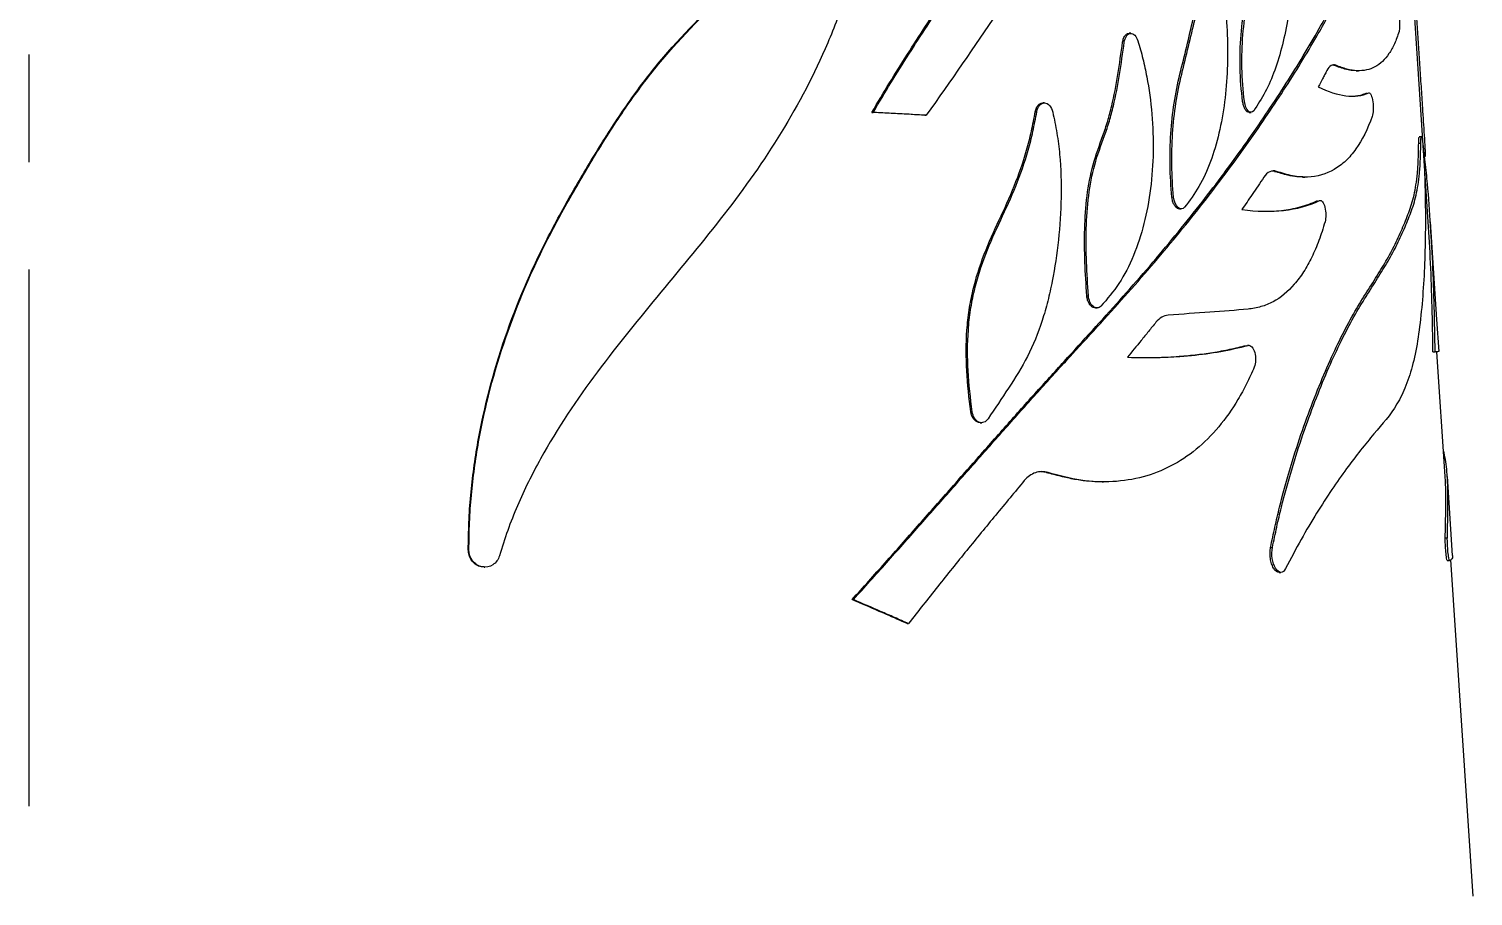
# Model space of a CAD drawing. Header units: millimetres. Extents: x 10 to 459, y 8 to 584.
# Drawn here: x 187.47 to 221.63, y 333.46 to 353.97 of the extents above; entities that cross this region are included whole.
import ezdxf

# ---------------------------------------------------------------- set-up
doc = ezdxf.new("R2010")
doc.units = ezdxf.units.MM
doc.linetypes.add('CENTERX2', pattern=[20.32, 12.7, -2.54, 2.54, -2.54])
doc.layers.add('CENTERLINE', color=4, linetype='CENTERX2')
doc.layers.add('OUTLINE', color=7, linetype='Continuous', lineweight=25)

msp = doc.modelspace()

# ---------------------------------------------------------------- linework, layer by layer
at = {"layer": 'CENTERLINE'}
msp.add_line((187.468, 571.805), (187.468, 308.942), dxfattribs=at)
at = {"layer": 'OUTLINE'}
for p, q in [((220.569, 349.412), (220.119, 356.179)), ((213.534, 353.869), (213.493, 353.869)), ((218.333, 353.113), (218.305, 353.118)), ((218.333, 353.113), (218.381, 353.113)), ((218.867, 352.983), (218.915, 352.983)), ((211.488, 352.223), (211.451, 352.223)), ((207.409, 351.999), (207.44, 351.999)), ((208.663, 351.931), (208.695, 351.931)), ((211.274, 352.015), (211.31, 352.015)), ((216.331, 352), (216.376, 352)), ((220.342, 351.27), (220.392, 351.27)), ((220.406, 351.417), (220.355, 351.417)), ((220.449, 351.146), (220.499, 351.146)), ((220.466, 350.96), (220.506, 350.96)), ((216.932, 350.603), (216.874, 350.611)), ((216.932, 350.603), (216.977, 350.603)), ((217.603, 350.468), (217.649, 350.468)), ((214.685, 349.715), (214.726, 349.715)), ((220.773, 347.101), (220.619, 349.412)), ((212.492, 347.663), (212.53, 347.663)), ((212.695, 347.374), (212.734, 347.374)), ((220.767, 347.101), (220.816, 346.341)), ((216.336, 346.488), (216.292, 346.488)), ((220.68, 346.333), (220.73, 346.333)), ((220.969, 343.386), (220.773, 346.336)), ((209.747, 344.919), (209.781, 344.919)), ((209.972, 344.658), (210.006, 344.658)), ((211.538, 343.478), (211.405, 343.499)), ((211.538, 343.478), (211.574, 343.478)), ((221.144, 341.519), (221.02, 343.386)), ((212.854, 343.259), (212.868, 343.259)), ((212.889, 343.259), (212.895, 343.259)), ((197.861, 341.65), (197.876, 341.65)), ((216.839, 341.709), (216.883, 341.709)), ((220.97, 341.933), (221.02, 341.933)), ((221.019, 341.402), (221.069, 341.402)), ((221.63, 333.46), (221.101, 341.414)), ((198.239, 341.242), (198.255, 341.242)), ((217.039, 341.118), (217.083, 341.118)), ((206.942, 340.474), (206.97, 340.474)), ((208.244, 339.905), (208.275, 339.905))]:
    msp.add_line(p, q, dxfattribs=at)
for points, knots in [([(207.409, 351.999), (207.548, 352.232), (207.686, 352.465), (207.965, 352.924), (208.107, 353.15), (208.534, 353.821), (208.822, 354.258), (209.693, 355.541), (210.28, 356.36), (211.438, 357.952), (212.008, 358.723), (212.821, 359.863), (213.085, 360.24), (213.597, 360.996), (213.845, 361.374), (214.563, 362.509), (215.011, 363.266), (215.846, 364.737), (216.232, 365.454), (217.29, 367.556), (217.858, 368.895), (218.261, 370.169)], [0, 0, 0, 0, 0.03125, 0.03125, 0.0625, 0.0625, 0.125, 0.125, 0.25, 0.25, 0.375, 0.375, 0.4375, 0.4375, 0.5, 0.5, 0.625, 0.625, 0.75, 0.75, 1, 1, 1, 1]), ([(207.44, 351.999), (207.579, 352.232), (207.717, 352.466), (207.997, 352.925), (208.139, 353.151), (208.567, 353.822), (208.856, 354.259), (209.728, 355.542), (210.316, 356.362), (211.477, 357.954), (212.048, 358.726), (212.862, 359.865), (213.127, 360.243), (213.64, 360.999), (213.888, 361.377), (214.607, 362.512), (215.056, 363.269), (215.892, 364.741), (216.279, 365.458), (217.338, 367.56), (217.907, 368.899), (218.311, 370.173)], [0, 0, 0, 0, 0.03125, 0.03125, 0.0625, 0.0625, 0.125, 0.125, 0.25, 0.25, 0.375, 0.375, 0.4375, 0.4375, 0.5, 0.5, 0.625, 0.625, 0.75, 0.75, 1, 1, 1, 1]), ([(206.942, 340.474), (207.203, 340.765), (207.727, 341.346), (208.492, 342.211), (209.246, 343.067), (209.989, 343.912), (210.722, 344.74), (211.433, 345.536), (212.124, 346.294), (212.791, 347.023), (213.438, 347.74), (214.06, 348.455), (214.655, 349.168), (215.213, 349.866), (215.734, 350.549), (216.219, 351.214), (216.679, 351.875), (217.112, 352.529), (217.518, 353.175), (217.863, 353.757), (218.155, 354.275), (218.4, 354.731), (218.629, 355.179), (218.841, 355.614), (219.037, 356.033), (219.216, 356.431), (219.379, 356.797), (219.5, 357.082), (219.586, 357.305), (219.644, 357.477), (219.695, 357.655), (219.739, 357.848), (219.774, 358.075), (219.799, 358.338), (219.815, 358.637), (219.822, 358.912), (219.827, 359.145), (219.831, 359.328), (219.837, 359.485), (219.844, 359.595), (219.85, 359.667), (219.855, 359.713), (219.861, 359.742), (219.865, 359.755), (219.867, 359.753), (219.868, 359.752)], [0, 0, 0, 0, 0.03672, 0.073444, 0.110163, 0.147103, 0.18405, 0.220987, 0.25646, 0.291942, 0.327418, 0.363134, 0.398855, 0.434571, 0.468537, 0.502509, 0.536476, 0.570672, 0.604875, 0.63907, 0.664529, 0.689987, 0.715503, 0.741019, 0.766487, 0.791953, 0.817551, 0.843152, 0.855878, 0.868603, 0.881339, 0.894071, 0.906999, 0.919923, 0.93266, 0.94544, 0.953294, 0.96114, 0.969236, 0.977328, 0.982578, 0.987829, 0.993236, 0.998643, 1, 1, 1, 1]), ([(206.97, 340.474), (207.232, 340.764), (207.756, 341.345), (208.522, 342.209), (209.277, 343.065), (210.02, 343.909), (210.753, 344.736), (211.465, 345.532), (212.157, 346.29), (212.824, 347.018), (213.472, 347.735), (214.095, 348.449), (214.691, 349.162), (215.25, 349.86), (215.772, 350.542), (216.258, 351.208), (216.719, 351.869), (217.153, 352.523), (217.56, 353.169), (217.906, 353.751), (218.198, 354.269), (218.444, 354.725), (218.674, 355.173), (218.887, 355.608), (219.083, 356.027), (219.262, 356.425), (219.426, 356.792), (219.547, 357.077), (219.633, 357.3), (219.691, 357.472), (219.743, 357.649), (219.788, 357.842), (219.823, 358.067), (219.849, 358.329), (219.864, 358.627), (219.872, 358.904), (219.877, 359.14), (219.881, 359.328), (219.887, 359.489), (219.894, 359.6), (219.9, 359.671), (219.906, 359.716), (219.911, 359.744), (219.917, 359.757), (219.923, 359.75), (219.93, 359.72), (219.935, 359.675), (219.939, 359.633), (219.94, 359.617), (219.94, 359.615)], [0, 0, 0, 0, 0.035755, 0.071515, 0.107269, 0.143238, 0.179214, 0.21518, 0.249738, 0.284306, 0.318867, 0.353661, 0.388462, 0.423256, 0.456362, 0.489474, 0.52258, 0.55591, 0.589247, 0.622577, 0.64739, 0.672204, 0.697074, 0.721944, 0.746766, 0.771587, 0.796536, 0.821489, 0.833892, 0.846296, 0.858709, 0.871117, 0.883713, 0.896304, 0.908719, 0.921178, 0.929027, 0.936868, 0.944966, 0.953062, 0.958197, 0.963334, 0.968624, 0.973914, 0.980087, 0.986261, 0.992554, 0.998849, 1, 1, 1, 1]), ([(197.861, 341.65), (197.864, 341.867), (197.868, 342.083), (197.885, 342.514), (197.899, 342.728), (197.958, 343.367), (198.016, 343.789), (198.239, 345.043), (198.455, 345.865), (199.01, 347.479), (199.345, 348.256), (199.917, 349.379), (200.119, 349.748), (200.534, 350.474), (200.747, 350.832), (201.184, 351.537), (201.409, 351.883), (201.88, 352.557), (202.127, 352.884), (202.906, 353.817), (203.476, 354.373), (204.555, 355.526), (205.066, 356.122), (205.778, 357.064), (206.007, 357.386), (206.333, 357.88), (206.44, 358.046), (206.646, 358.385), (206.745, 358.557), (206.845, 358.729)], [0, 0, 0, 0, 0.03125, 0.03125, 0.0625, 0.0625, 0.125, 0.125, 0.25, 0.25, 0.375, 0.375, 0.4375, 0.4375, 0.5, 0.5, 0.5625, 0.5625, 0.625, 0.625, 0.75, 0.75, 0.875, 0.875, 0.9375, 0.9375, 0.96875, 0.96875, 1, 1, 1, 1]), ([(197.876, 341.65), (197.88, 341.867), (197.883, 342.083), (197.9, 342.514), (197.915, 342.728), (197.974, 343.367), (198.032, 343.789), (198.255, 345.044), (198.472, 345.866), (199.028, 347.482), (199.364, 348.258), (199.937, 349.382), (200.139, 349.75), (200.555, 350.476), (200.768, 350.834), (201.206, 351.539), (201.431, 351.886), (201.903, 352.559), (202.151, 352.886), (202.93, 353.818), (203.501, 354.374), (204.582, 355.526), (205.093, 356.123), (205.807, 357.064), (206.035, 357.386), (206.363, 357.88), (206.469, 358.046), (206.675, 358.385), (206.775, 358.557), (206.875, 358.729)], [0, 0, 0, 0, 0.03125, 0.03125, 0.0625, 0.0625, 0.125, 0.125, 0.25, 0.25, 0.375, 0.375, 0.4375, 0.4375, 0.5, 0.5, 0.5625, 0.5625, 0.625, 0.625, 0.75, 0.75, 0.875, 0.875, 0.9375, 0.9375, 0.96875, 0.96875, 1, 1, 1, 1]), ([(207.42, 358.452), (207.413, 358.24), (207.406, 358.028), (207.381, 357.606), (207.361, 357.397), (207.283, 356.773), (207.21, 356.363), (207.027, 355.559), (206.916, 355.163), (206.662, 354.39), (206.52, 354.012), (206.048, 352.903), (205.677, 352.199), (204.851, 350.852), (204.395, 350.211), (203.431, 348.965), (202.924, 348.358), (201.909, 347.131), (201.4, 346.509), (200.431, 345.209), (199.97, 344.53), (199.372, 343.446), (199.188, 343.072), (198.941, 342.499), (198.864, 342.305), (198.725, 341.911), (198.661, 341.711), (198.598, 341.511)], [0, 0, 0, 0, 0.03125, 0.03125, 0.0625, 0.0625, 0.125, 0.125, 0.1875, 0.1875, 0.25, 0.25, 0.375, 0.375, 0.5, 0.5, 0.625, 0.625, 0.75, 0.75, 0.875, 0.875, 0.9375, 0.9375, 0.96875, 0.96875, 1, 1, 1, 1]), ([(220.499, 351.146), (220.493, 351.251), (220.48, 351.462), (220.46, 351.781), (220.435, 352.164), (220.405, 352.613), (220.372, 353.114), (220.34, 353.606), (220.307, 354.085), (220.275, 354.567), (220.242, 355.049), (220.209, 355.53), (220.173, 356.032), (220.135, 356.552), (220.098, 357.042), (220.073, 357.346), (220.062, 357.476)], [0, 0, 0, 0, 0.0511206, 0.1022423, 0.1532898, 0.2318433, 0.3104316, 0.3840423, 0.4577308, 0.5313696, 0.6070381, 0.6827588, 0.7584379, 0.8465039, 0.9346271, 1, 1, 1, 1]), ([(217.368, 357.212), (217.376, 357.082), (217.384, 356.953), (217.395, 356.696), (217.398, 356.568), (217.404, 356.186), (217.401, 355.934), (217.383, 355.434), (217.366, 355.185), (217.32, 354.703), (217.29, 354.471), (217.215, 354.021), (217.17, 353.804), (217.065, 353.387), (217.005, 353.185), (216.87, 352.811), (216.795, 352.638), (216.626, 352.325), (216.534, 352.182), (216.44, 352.039)], [0, 0, 0, 0, 0.0625, 0.0625, 0.125, 0.125, 0.25, 0.25, 0.375, 0.375, 0.5, 0.5, 0.625, 0.625, 0.75, 0.75, 0.875, 0.875, 1, 1, 1, 1]), ([(211.945, 356.747), (211.692, 356.353), (211.434, 355.958), (210.909, 355.161), (210.643, 354.761), (209.831, 353.554), (209.273, 352.743), (208.695, 351.931)], [0, 0, 0, 0, 0.25, 0.25, 0.5, 0.5, 1, 1, 1, 1]), ([(214.695, 352.905), (214.749, 353.123), (214.802, 353.34), (214.854, 353.558), (214.907, 353.775), (214.959, 353.993), (215.01, 354.211), (215.11, 354.637), (215.209, 355.063), (215.304, 355.489)], [0, 0, 0, 0, 0.000742505, 0.000742505, 0.000742505, 0.00148501, 0.00148501, 0.00148501, 0.002939054, 0.002939054, 0.002939054, 0.002939054]), ([(214.737, 352.905), (214.79, 353.123), (214.844, 353.34), (214.896, 353.557), (214.949, 353.775), (215.001, 353.993), (215.052, 354.21), (215.153, 354.636), (215.251, 355.063), (215.347, 355.489)], [0, 0, 0, 0, 0.000742505, 0.000742505, 0.000742505, 0.00148501, 0.00148501, 0.00148501, 0.002940058, 0.002940058, 0.002940058, 0.002940058]), ([(215.619, 355.43), (215.669, 355.167), (215.717, 354.903), (215.782, 354.37), (215.803, 354.102), (215.825, 353.561), (215.826, 353.287), (215.805, 352.758), (215.784, 352.499), (215.718, 351.993), (215.674, 351.744), (215.562, 351.27), (215.495, 351.045), (215.34, 350.623), (215.25, 350.425), (215.04, 350.07), (214.924, 349.913), (214.806, 349.756)], [0, 0, 0, 0, 0.125, 0.125, 0.25, 0.25, 0.375, 0.375, 0.5, 0.5, 0.625, 0.625, 0.75, 0.75, 0.875, 0.875, 1, 1, 1, 1]), ([(216.178, 352.256), (216.111, 352.785), (216.099, 353.325), (216.161, 354.085), (216.195, 354.334), (216.287, 354.802), (216.345, 355.02), (216.414, 355.223)], [0, 0, 0, 0, 0.5, 0.5, 0.75, 0.75, 1, 1, 1, 1]), ([(216.222, 352.256), (216.155, 352.785), (216.143, 353.326), (216.205, 354.085), (216.239, 354.335), (216.331, 354.802), (216.389, 355.02), (216.459, 355.223)], [0, 0, 0, 0, 0.5, 0.5, 0.75, 0.75, 1, 1, 1, 1]), ([(219.822, 354.489), (219.833, 354.488), (219.846, 354.46), (219.868, 354.37), (219.877, 354.308), (219.889, 354.177), (219.892, 354.108), (219.89, 353.988), (219.886, 353.94), (219.877, 353.912)], [0, 0, 0, 0, 0.25, 0.25, 0.5, 0.5, 0.75, 0.75, 1, 1, 1, 1]), ([(212.492, 347.663), (212.475, 347.927), (212.457, 348.191), (212.438, 348.719), (212.435, 348.982), (212.45, 349.508), (212.467, 349.769), (212.529, 350.276), (212.576, 350.522), (212.707, 350.997), (212.791, 351.223), (212.913, 351.562), (212.951, 351.676), (213.021, 351.91), (213.052, 352.029), (213.196, 352.634), (213.268, 353.147), (213.338, 353.661)], [0, 0, 0, 0, 0.125, 0.125, 0.25, 0.25, 0.375, 0.375, 0.5, 0.5, 0.625, 0.625, 0.6875, 0.6875, 0.75, 0.75, 1, 1, 1, 1]), ([(212.53, 347.663), (212.512, 347.927), (212.495, 348.191), (212.476, 348.719), (212.473, 348.982), (212.488, 349.508), (212.505, 349.769), (212.567, 350.276), (212.615, 350.522), (212.746, 350.997), (212.829, 351.223), (212.951, 351.562), (212.99, 351.676), (213.06, 351.91), (213.091, 352.029), (213.235, 352.634), (213.307, 353.147), (213.378, 353.661)], [0, 0, 0, 0, 0.125, 0.125, 0.25, 0.25, 0.375, 0.375, 0.5, 0.5, 0.625, 0.625, 0.6875, 0.6875, 0.75, 0.75, 1, 1, 1, 1]), ([(213.701, 353.69), (213.742, 353.551), (213.782, 353.411), (213.852, 353.128), (213.883, 352.985), (213.964, 352.552), (214.004, 352.258), (214.081, 351.36), (214.071, 350.77), (213.962, 349.909), (213.91, 349.632), (213.776, 349.103), (213.693, 348.851), (213.496, 348.37), (213.383, 348.149), (213.123, 347.759), (212.976, 347.587), (212.827, 347.416)], [0, 0, 0, 0, 0.0625, 0.0625, 0.125, 0.125, 0.25, 0.25, 0.5, 0.5, 0.625, 0.625, 0.75, 0.75, 0.875, 0.875, 1, 1, 1, 1]), ([(213.338, 353.661), (213.345, 353.693), (213.358, 353.757), (213.402, 353.827), (213.449, 353.866), (213.482, 353.865), (213.494, 353.865)], [0, 0, 0, 0, 0.2829053, 0.5662785, 0.8366511, 1, 1, 1, 1]), ([(213.378, 353.661), (213.386, 353.717), (213.404, 353.767), (213.455, 353.842), (213.488, 353.865), (213.559, 353.872), (213.596, 353.855), (213.658, 353.791), (213.684, 353.744), (213.701, 353.69)], [0, 0, 0, 0, 0.25, 0.25, 0.5, 0.5, 0.75, 0.75, 1, 1, 1, 1]), ([(219.877, 353.912), (219.845, 353.811), (219.809, 353.711), (219.73, 353.536), (219.687, 353.458), (219.544, 353.249), (219.434, 353.144), (219.182, 353.009), (219.04, 352.978), (218.808, 352.986), (218.727, 352.999), (218.559, 353.046), (218.471, 353.08), (218.381, 353.113)], [0, 0, 0, 0, 0.125, 0.125, 0.25, 0.25, 0.5, 0.5, 0.75, 0.75, 0.875, 0.875, 1, 1, 1, 1]), ([(214.505, 349.991), (214.456, 350.494), (214.448, 351.001), (214.513, 351.99), (214.586, 352.46), (214.695, 352.905)], [0, 0, 0, 0, 0.5, 0.5, 1, 1, 1, 1]), ([(214.546, 349.991), (214.497, 350.495), (214.489, 351.001), (214.554, 351.99), (214.627, 352.46), (214.737, 352.905)], [0, 0, 0, 0, 0.5, 0.5, 1, 1, 1, 1]), ([(218.17, 352.986), (218.153, 352.953), (218.135, 352.92), (218.118, 352.888), (218.101, 352.855), (218.084, 352.822), (218.066, 352.79), (218.034, 352.729), (218.001, 352.668), (217.968, 352.607)], [0, 0, 0, 0, 0.0001862005, 0.0001862005, 0.0001862005, 0.000372401, 0.000372401, 0.000372401, 0.0007177803, 0.0007177803, 0.0007177803, 0.0007177803]), ([(218.823, 352.988), (218.808, 352.987), (218.749, 352.986), (218.636, 353.011), (218.489, 353.055), (218.385, 353.094), (218.333, 353.113)], [0, 0, 0, 0, 0.1050099, 0.4031957, 0.7016059, 1, 1, 1, 1]), ([(217.968, 352.607), (218.201, 352.488), (218.419, 352.416), (218.819, 352.366), (219, 352.389), (219.16, 352.459)], [0, 0, 0, 0, 0.5, 0.5, 1, 1, 1, 1]), ([(211.274, 352.015), (211.282, 352.047), (211.297, 352.111), (211.347, 352.181), (211.401, 352.22), (211.438, 352.219), (211.451, 352.219)], [0, 0, 0, 0, 0.281667, 0.5637, 0.83481, 1, 1, 1, 1]), ([(211.31, 352.015), (211.32, 352.075), (211.343, 352.127), (211.407, 352.203), (211.448, 352.224), (211.533, 352.222), (211.576, 352.199), (211.645, 352.121), (211.671, 352.067), (211.686, 352.007)], [0, 0, 0, 0, 0.25, 0.25, 0.5, 0.5, 0.75, 0.75, 1, 1, 1, 1]), ([(216.331, 352.004), (216.325, 352.003), (216.303, 352), (216.266, 352.027), (216.227, 352.083), (216.195, 352.162), (216.184, 352.225), (216.178, 352.256)], [0, 0, 0, 0, 0.0988122, 0.3188606, 0.5398762, 0.7684258, 1, 1, 1, 1]), ([(216.44, 352.039), (216.404, 351.991), (216.353, 351.988), (216.267, 352.076), (216.234, 352.162), (216.222, 352.256)], [0, 0, 0, 0, 0.5, 0.5, 1, 1, 1, 1]), ([(218.759, 352.383), (218.797, 352.385), (218.879, 352.389), (218.997, 352.414), (219.074, 352.444), (219.112, 352.459)], [0, 0, 0, 0, 0.30246, 0.65123, 1, 1, 1, 1]), ([(219.16, 352.459), (219.178, 352.466), (219.198, 352.447), (219.232, 352.372), (219.246, 352.315), (219.265, 352.189), (219.269, 352.119), (219.265, 351.994), (219.257, 351.94), (219.245, 351.904)], [0, 0, 0, 0, 0.25, 0.25, 0.5, 0.5, 0.75, 0.75, 1, 1, 1, 1]), ([(208.663, 351.931), (208.555, 351.937), (208.447, 351.943), (208.339, 351.949), (208.23, 351.955), (208.121, 351.961), (208.012, 351.966), (207.813, 351.977), (207.612, 351.988), (207.409, 351.999)], [0, 0, 0, 0, 0.000420436, 0.000420436, 0.000420436, 0.000840871, 0.000840871, 0.000840871, 0.001603367, 0.001603367, 0.001603367, 0.001603367]), ([(208.695, 351.931), (208.588, 351.937), (208.48, 351.943), (208.371, 351.949), (208.263, 351.955), (208.154, 351.961), (208.044, 351.966), (207.844, 351.977), (207.643, 351.988), (207.44, 351.999)], [0, 0, 0, 0, 0.000420436, 0.000420436, 0.000420436, 0.000840871, 0.000840871, 0.000840871, 0.001605803, 0.001605803, 0.001605803, 0.001605803]), ([(209.747, 344.919), (209.707, 345.241), (209.669, 345.563), (209.635, 346.206), (209.634, 346.527), (209.668, 347.008), (209.686, 347.168), (209.733, 347.481), (209.763, 347.633), (209.869, 348.081), (209.961, 348.367), (210.28, 349.2), (210.557, 349.71), (210.886, 350.531), (210.985, 350.812), (211.111, 351.25), (211.148, 351.4), (211.215, 351.705), (211.244, 351.86), (211.274, 352.015)], [0, 0, 0, 0, 0.125, 0.125, 0.25, 0.25, 0.3125, 0.3125, 0.375, 0.375, 0.5, 0.5, 0.75, 0.75, 0.875, 0.875, 0.9375, 0.9375, 1, 1, 1, 1]), ([(209.781, 344.919), (209.741, 345.241), (209.702, 345.563), (209.668, 346.206), (209.667, 346.527), (209.701, 347.008), (209.719, 347.169), (209.767, 347.481), (209.797, 347.634), (209.903, 348.082), (209.996, 348.368), (210.315, 349.2), (210.592, 349.71), (210.922, 350.531), (211.021, 350.812), (211.147, 351.25), (211.184, 351.4), (211.251, 351.705), (211.281, 351.86), (211.31, 352.015)], [0, 0, 0, 0, 0.125, 0.125, 0.25, 0.25, 0.3125, 0.3125, 0.375, 0.375, 0.5, 0.5, 0.75, 0.75, 0.875, 0.875, 0.9375, 0.9375, 1, 1, 1, 1]), ([(211.686, 352.007), (211.72, 351.84), (211.754, 351.674), (211.811, 351.339), (211.833, 351.171), (211.88, 350.666), (211.89, 350.326), (211.878, 349.644), (211.855, 349.31), (211.784, 348.651), (211.736, 348.327), (211.642, 347.848), (211.607, 347.69), (211.528, 347.378), (211.483, 347.222), (211.338, 346.772), (211.224, 346.489), (210.954, 345.963), (210.8, 345.718), (210.48, 345.236), (210.319, 344.994), (210.157, 344.751)], [0, 0, 0, 0, 0.0625, 0.0625, 0.125, 0.125, 0.25, 0.25, 0.375, 0.375, 0.5, 0.5, 0.5625, 0.5625, 0.625, 0.625, 0.75, 0.75, 0.875, 0.875, 1, 1, 1, 1]), ([(219.245, 351.904), (219.134, 351.601), (219.006, 351.344), (218.782, 351.029), (218.702, 350.936), (218.53, 350.774), (218.438, 350.705), (218.15, 350.537), (217.94, 350.479), (217.599, 350.464), (217.48, 350.473), (217.234, 350.523), (217.107, 350.563), (216.977, 350.603)], [0, 0, 0, 0, 0.25, 0.25, 0.375, 0.375, 0.5, 0.5, 0.75, 0.75, 0.875, 0.875, 1, 1, 1, 1]), ([(216.839, 341.709), (216.873, 341.87), (216.907, 342.032), (216.976, 342.349), (217.013, 342.505), (217.127, 342.963), (217.208, 343.259), (217.463, 344.118), (217.648, 344.654), (217.938, 345.405), (218.036, 345.647), (218.233, 346.103), (218.331, 346.319), (218.527, 346.726), (218.626, 346.916), (218.821, 347.27), (218.918, 347.432), (219.108, 347.738), (219.201, 347.882), (219.377, 348.161), (219.461, 348.296), (219.618, 348.564), (219.691, 348.698), (219.827, 348.969), (219.89, 349.106), (220.005, 349.374), (220.059, 349.502), (220.155, 349.761), (220.197, 349.892), (220.267, 350.194), (220.294, 350.36), (220.321, 350.66), (220.328, 350.77), (220.337, 351.011), (220.34, 351.141), (220.342, 351.27)], [0, 0, 0, 0, 0.03125, 0.03125, 0.0625, 0.0625, 0.125, 0.125, 0.25, 0.25, 0.3125, 0.3125, 0.375, 0.375, 0.4375, 0.4375, 0.5, 0.5, 0.5625, 0.5625, 0.625, 0.625, 0.6875, 0.6875, 0.75, 0.75, 0.8125, 0.8125, 0.875, 0.875, 0.9375, 0.9375, 0.96875, 0.96875, 1, 1, 1, 1]), ([(216.883, 341.709), (216.917, 341.87), (216.951, 342.032), (217.02, 342.35), (217.057, 342.505), (217.172, 342.964), (217.253, 343.26), (217.508, 344.119), (217.694, 344.655), (217.985, 345.407), (218.083, 345.648), (218.279, 346.105), (218.378, 346.321), (218.575, 346.727), (218.673, 346.917), (218.869, 347.27), (218.966, 347.433), (219.157, 347.739), (219.249, 347.883), (219.426, 348.161), (219.509, 348.296), (219.667, 348.564), (219.74, 348.698), (219.876, 348.969), (219.939, 349.106), (220.055, 349.374), (220.108, 349.502), (220.204, 349.761), (220.247, 349.892), (220.316, 350.194), (220.344, 350.36), (220.371, 350.659), (220.378, 350.77), (220.387, 351.011), (220.39, 351.141), (220.392, 351.27)], [0, 0, 0, 0, 0.03125, 0.03125, 0.0625, 0.0625, 0.125, 0.125, 0.25, 0.25, 0.3125, 0.3125, 0.375, 0.375, 0.4375, 0.4375, 0.5, 0.5, 0.5625, 0.5625, 0.625, 0.625, 0.6875, 0.6875, 0.75, 0.75, 0.8125, 0.8125, 0.875, 0.875, 0.9375, 0.9375, 0.96875, 0.96875, 1, 1, 1, 1]), ([(220.342, 351.27), (220.342, 351.288), (220.342, 351.324), (220.344, 351.366), (220.348, 351.396), (220.351, 351.417), (220.355, 351.413), (220.356, 351.411)], [0, 0, 0, 0, 0.206803, 0.413552, 0.620772, 0.827944, 1, 1, 1, 1]), ([(220.392, 351.27), (220.392, 351.354), (220.397, 351.408), (220.411, 351.425), (220.421, 351.386), (220.441, 351.242), (220.452, 351.136), (220.468, 350.914), (220.475, 350.798), (220.478, 350.699)], [0, 0, 0, 0, 0.25, 0.25, 0.5, 0.5, 0.75, 0.75, 1, 1, 1, 1]), ([(220.73, 346.333), (220.725, 346.689), (220.714, 347.401), (220.676, 348.437), (220.62, 349.45), (220.556, 350.289), (220.501, 350.785), (220.481, 350.96)], [0, 0, 0, 0, 0.219456, 0.438969, 0.658415, 0.879945, 1, 1, 1, 1]), ([(220.506, 350.961), (220.506, 350.963), (220.508, 350.967), (220.506, 351.012), (220.503, 351.074), (220.5, 351.124), (220.499, 351.146)], [0, 0, 0, 0, 0.254305, 0.520273, 0.791358, 1, 1, 1, 1]), ([(217.603, 350.472), (217.557, 350.472), (217.441, 350.472), (217.218, 350.514), (217.037, 350.57), (216.932, 350.603)], [0, 0, 0, 0, 0.219284, 0.549248, 1, 1, 1, 1]), ([(220.478, 350.699), (220.483, 350.542), (220.487, 350.386), (220.495, 350.078), (220.497, 349.928), (220.502, 349.488), (220.501, 349.205), (220.491, 348.657), (220.482, 348.392), (220.454, 347.876), (220.436, 347.624), (220.39, 347.136), (220.363, 346.9), (220.295, 346.458), (220.255, 346.251), (220.159, 345.872), (220.104, 345.698), (219.978, 345.378), (219.907, 345.233), (219.672, 344.838), (219.485, 344.63), (219.08, 344.153), (218.863, 343.882), (218.409, 343.26), (218.172, 342.912), (217.807, 342.321), (217.683, 342.113), (217.438, 341.677), (217.318, 341.443), (217.195, 341.208)], [0, 0, 0, 0, 0.03125, 0.03125, 0.0625, 0.0625, 0.125, 0.125, 0.1875, 0.1875, 0.25, 0.25, 0.3125, 0.3125, 0.375, 0.375, 0.4375, 0.4375, 0.5, 0.5, 0.625, 0.625, 0.75, 0.75, 0.875, 0.875, 0.9375, 0.9375, 1, 1, 1, 1]), ([(216.679, 350.465), (216.634, 350.396), (216.588, 350.328), (216.542, 350.259), (216.496, 350.19), (216.449, 350.122), (216.402, 350.053), (216.323, 349.937), (216.242, 349.821), (216.16, 349.704)], [0, 0, 0, 0, 0.000376311, 0.000376311, 0.000376311, 0.000752622, 0.000752622, 0.000752622, 0.001389429, 0.001389429, 0.001389429, 0.001389429]), ([(214.684, 349.719), (214.677, 349.718), (214.652, 349.714), (214.609, 349.742), (214.563, 349.797), (214.526, 349.878), (214.51, 349.947), (214.506, 349.985), (214.505, 349.991)], [0, 0, 0, 0, 0.08881, 0.30108, 0.513299, 0.732718, 0.963289, 1, 1, 1, 1]), ([(214.806, 349.756), (214.761, 349.705), (214.698, 349.702), (214.594, 349.799), (214.557, 349.892), (214.546, 349.991)], [0, 0, 0, 0, 0.5, 0.5, 1, 1, 1, 1]), ([(216.16, 349.704), (216.511, 349.653), (216.84, 349.645), (217.455, 349.714), (217.739, 349.793), (217.998, 349.913)], [0, 0, 0, 0, 0.5, 0.5, 1, 1, 1, 1]), ([(216.72, 349.66), (216.767, 349.66), (216.895, 349.66), (217.096, 349.676), (217.323, 349.71), (217.542, 349.76), (217.753, 349.826), (217.885, 349.884), (217.951, 349.913)], [0, 0, 0, 0, 0.10373, 0.280421, 0.459733, 0.639279, 0.819523, 1, 1, 1, 1]), ([(217.998, 349.913), (218.021, 349.923), (218.046, 349.913), (218.091, 349.855), (218.11, 349.809), (218.138, 349.698), (218.145, 349.635), (218.146, 349.514), (218.14, 349.456), (218.127, 349.41)], [0, 0, 0, 0, 0.25, 0.25, 0.5, 0.5, 0.75, 0.75, 1, 1, 1, 1]), ([(218.127, 349.41), (218.082, 349.256), (218.034, 349.108), (217.93, 348.83), (217.874, 348.699), (217.753, 348.453), (217.689, 348.337), (217.551, 348.122), (217.477, 348.023), (217.247, 347.758), (217.081, 347.617), (216.806, 347.468), (216.71, 347.431), (216.511, 347.378), (216.409, 347.36), (216.305, 347.342)], [0, 0, 0, 0, 0.125, 0.125, 0.25, 0.25, 0.375, 0.375, 0.5, 0.5, 0.75, 0.75, 0.875, 0.875, 1, 1, 1, 1]), ([(220.68, 346.333), (220.674, 346.689), (220.663, 347.401), (220.628, 348.429), (220.588, 349.088), (220.568, 349.412)], [0, 0, 0, 0, 0.3369, 0.673891, 1, 1, 1, 1]), ([(212.695, 347.377), (212.687, 347.376), (212.66, 347.373), (212.611, 347.399), (212.558, 347.454), (212.516, 347.535), (212.497, 347.608), (212.493, 347.652), (212.492, 347.663)], [0, 0, 0, 0, 0.076019, 0.28412, 0.492302, 0.706052, 0.929231, 1, 1, 1, 1]), ([(212.827, 347.416), (212.801, 347.389), (212.769, 347.374), (212.703, 347.373), (212.669, 347.386), (212.579, 347.463), (212.538, 347.561), (212.53, 347.663)], [0, 0, 0, 0, 0.25, 0.25, 0.5, 0.5, 1, 1, 1, 1]), ([(214.127, 347.034), (214.069, 346.962), (214.011, 346.89), (213.952, 346.818), (213.894, 346.746), (213.835, 346.674), (213.776, 346.601), (213.669, 346.471), (213.561, 346.339), (213.452, 346.207)], [0, 0, 0, 0, 0.000376463, 0.000376463, 0.000376463, 0.000752926, 0.000752926, 0.000752926, 0.001433292, 0.001433292, 0.001433292, 0.001433292]), ([(213.452, 346.207), (213.719, 346.199), (213.978, 346.197), (214.483, 346.212), (214.728, 346.227), (215.205, 346.273), (215.436, 346.304), (215.882, 346.383), (216.097, 346.435), (216.305, 346.487)], [0, 0, 0, 0, 0.25, 0.25, 0.5, 0.5, 0.75, 0.75, 1, 1, 1, 1]), ([(213.849, 346.203), (213.91, 346.202), (214.176, 346.198), (214.578, 346.219), (215.058, 346.261), (215.476, 346.317), (215.879, 346.392), (216.134, 346.455), (216.262, 346.487)], [0, 0, 0, 0, 0.066967, 0.296481, 0.471862, 0.647439, 0.823622, 1, 1, 1, 1]), ([(216.305, 346.487), (216.335, 346.494), (216.367, 346.482), (216.424, 346.42), (216.448, 346.373), (216.479, 346.261), (216.487, 346.197), (216.484, 346.077), (216.473, 346.02), (216.454, 345.975)], [0, 0, 0, 0, 0.25, 0.25, 0.5, 0.5, 0.75, 0.75, 1, 1, 1, 1]), ([(216.454, 345.975), (216.395, 345.84), (216.334, 345.706), (216.206, 345.45), (216.138, 345.328), (215.928, 344.975), (215.776, 344.759), (215.447, 344.365), (215.268, 344.185), (214.888, 343.874), (214.689, 343.743), (214.271, 343.526), (214.052, 343.44), (213.593, 343.316), (213.351, 343.278), (212.861, 343.252), (212.61, 343.26), (212.099, 343.334), (211.839, 343.406), (211.574, 343.478)], [0, 0, 0, 0, 0.0625, 0.0625, 0.125, 0.125, 0.25, 0.25, 0.375, 0.375, 0.5, 0.5, 0.625, 0.625, 0.75, 0.75, 0.875, 0.875, 1, 1, 1, 1]), ([(209.972, 344.662), (209.958, 344.661), (209.92, 344.66), (209.861, 344.694), (209.804, 344.756), (209.764, 344.835), (209.752, 344.893), (209.747, 344.919)], [0, 0, 0, 0, 0.1352172, 0.3566622, 0.5808782, 0.8114744, 1, 1, 1, 1]), ([(210.157, 344.751), (210.131, 344.71), (210.096, 344.681), (210.019, 344.653), (209.976, 344.655), (209.898, 344.691), (209.862, 344.725), (209.807, 344.812), (209.789, 344.864), (209.781, 344.919)], [0, 0, 0, 0, 0.25, 0.25, 0.5, 0.5, 0.75, 0.75, 1, 1, 1, 1]), ([(221.02, 341.933), (221.023, 342.036), (221.028, 342.243), (221.032, 342.532), (221.035, 342.795), (221.034, 343.028), (221.028, 343.242), (221.016, 343.458), (220.993, 343.678), (220.963, 343.865), (220.938, 343.96), (220.929, 343.992)], [0, 0, 0, 0, 0.104022, 0.208068, 0.311954, 0.418809, 0.525746, 0.632642, 0.780515, 0.928499, 1, 1, 1, 1]), ([(211.574, 343.478), (211.474, 343.51), (211.372, 343.508), (211.179, 343.442), (211.09, 343.378), (211.014, 343.288)], [0, 0, 0, 0, 0.5, 0.5, 1, 1, 1, 1]), ([(212.854, 343.259), (212.849, 343.259), (212.743, 343.255), (212.526, 343.27), (212.203, 343.313), (211.873, 343.388), (211.65, 343.448), (211.538, 343.478)], [0, 0, 0, 0, 0.0108731, 0.2527279, 0.5016071, 0.7508134, 1, 1, 1, 1]), ([(220.97, 341.933), (220.973, 342.036), (220.978, 342.243), (220.982, 342.532), (220.985, 342.795), (220.984, 343.027), (220.979, 343.226), (220.972, 343.338), (220.969, 343.386)], [0, 0, 0, 0, 0.171113, 0.342263, 0.513149, 0.688925, 0.864835, 1, 1, 1, 1]), ([(211.014, 343.288), (210.79, 343.018), (210.564, 342.748), (210.11, 342.198), (209.882, 341.92), (209.424, 341.357), (209.195, 341.071), (208.735, 340.494), (208.506, 340.2), (208.275, 339.905)], [0, 0, 0, 0, 0.25, 0.25, 0.5, 0.5, 0.75, 0.75, 1, 1, 1, 1]), ([(198.238, 341.247), (198.224, 341.246), (198.169, 341.241), (198.075, 341.277), (197.972, 341.351), (197.897, 341.46), (197.865, 341.566), (197.862, 341.63), (197.861, 341.65)], [0, 0, 0, 0, 0.074813, 0.277833, 0.482003, 0.690721, 0.903896, 1, 1, 1, 1]), ([(198.598, 341.511), (198.571, 341.423), (198.517, 341.346), (198.367, 341.249), (198.276, 341.231), (198.101, 341.265), (198.02, 341.318), (197.908, 341.463), (197.877, 341.557), (197.876, 341.65)], [0, 0, 0, 0, 0.25, 0.25, 0.5, 0.5, 0.75, 0.75, 1, 1, 1, 1]), ([(217.039, 341.119), (217.019, 341.123), (216.978, 341.131), (216.919, 341.195), (216.87, 341.292), (216.836, 341.415), (216.823, 341.552), (216.829, 341.652), (216.838, 341.701), (216.839, 341.709)], [0, 0, 0, 0, 0.153428, 0.30975, 0.468497, 0.631384, 0.798522, 0.967058, 1, 1, 1, 1]), ([(217.195, 341.208), (217.165, 341.15), (217.125, 341.117), (217.037, 341.119), (216.992, 341.154), (216.919, 341.273), (216.892, 341.357), (216.866, 341.534), (216.868, 341.628), (216.883, 341.709)], [0, 0, 0, 0, 0.25, 0.25, 0.5, 0.5, 0.75, 0.75, 1, 1, 1, 1]), ([(221.019, 341.402), (221.014, 341.402), (221.009, 341.422), (220.997, 341.494), (220.99, 341.545), (220.98, 341.659), (220.975, 341.723), (220.97, 341.839), (220.969, 341.893), (220.97, 341.933)], [0, 0, 0, 0, 0.25, 0.25, 0.5, 0.5, 0.75, 0.75, 1, 1, 1, 1]), ([(221.069, 341.402), (221.064, 341.402), (221.059, 341.422), (221.047, 341.494), (221.04, 341.545), (221.03, 341.659), (221.025, 341.723), (221.02, 341.839), (221.019, 341.893), (221.02, 341.933)], [0, 0, 0, 0, 0.25, 0.25, 0.5, 0.5, 0.75, 0.75, 1, 1, 1, 1]), ([(221.143, 341.519), (221.143, 341.497), (221.143, 341.452), (221.118, 341.415), (221.085, 341.406), (221.069, 341.402)], [0, 0, 0, 0, 0.31852, 0.659314, 1, 1, 1, 1]), ([(208.244, 339.905), (208.135, 339.953), (208.026, 340.002), (207.916, 340.05), (207.806, 340.099), (207.695, 340.147), (207.584, 340.196), (207.372, 340.288), (207.157, 340.381), (206.942, 340.474)], [0, 0, 0, 0, 0.000432798, 0.000432798, 0.000432798, 0.000865595, 0.000865595, 0.000865595, 0.001694612, 0.001694612, 0.001694612, 0.001694612]), ([(208.275, 339.905), (208.166, 339.953), (208.056, 340.002), (207.946, 340.05), (207.836, 340.098), (207.726, 340.147), (207.615, 340.195), (207.402, 340.288), (207.187, 340.381), (206.97, 340.474)], [0, 0, 0, 0, 0.000432798, 0.000432798, 0.000432798, 0.000865595, 0.000865595, 0.000865595, 0.001696846, 0.001696846, 0.001696846, 0.001696846])]:
    msp.add_open_spline(points, degree=3, knots=knots, dxfattribs=at)
for points in [[(218.381, 353.113), (218.305, 353.146), (218.229, 353.099), (218.17, 352.986)], [(216.977, 350.603), (216.871, 350.642), (216.763, 350.591), (216.679, 350.465)], [(214.415, 347.203), (214.31, 347.196), (214.21, 347.136), (214.127, 347.034)], [(216.305, 347.342), (215.727, 347.296), (215.096, 347.249), (214.415, 347.203)], [(220.816, 346.341), (220.804, 346.338), (220.775, 346.336), (220.73, 346.333)]]:
    msp.add_open_spline(points, degree=3, dxfattribs=at)

doc.saveas('drawing.dxf')
